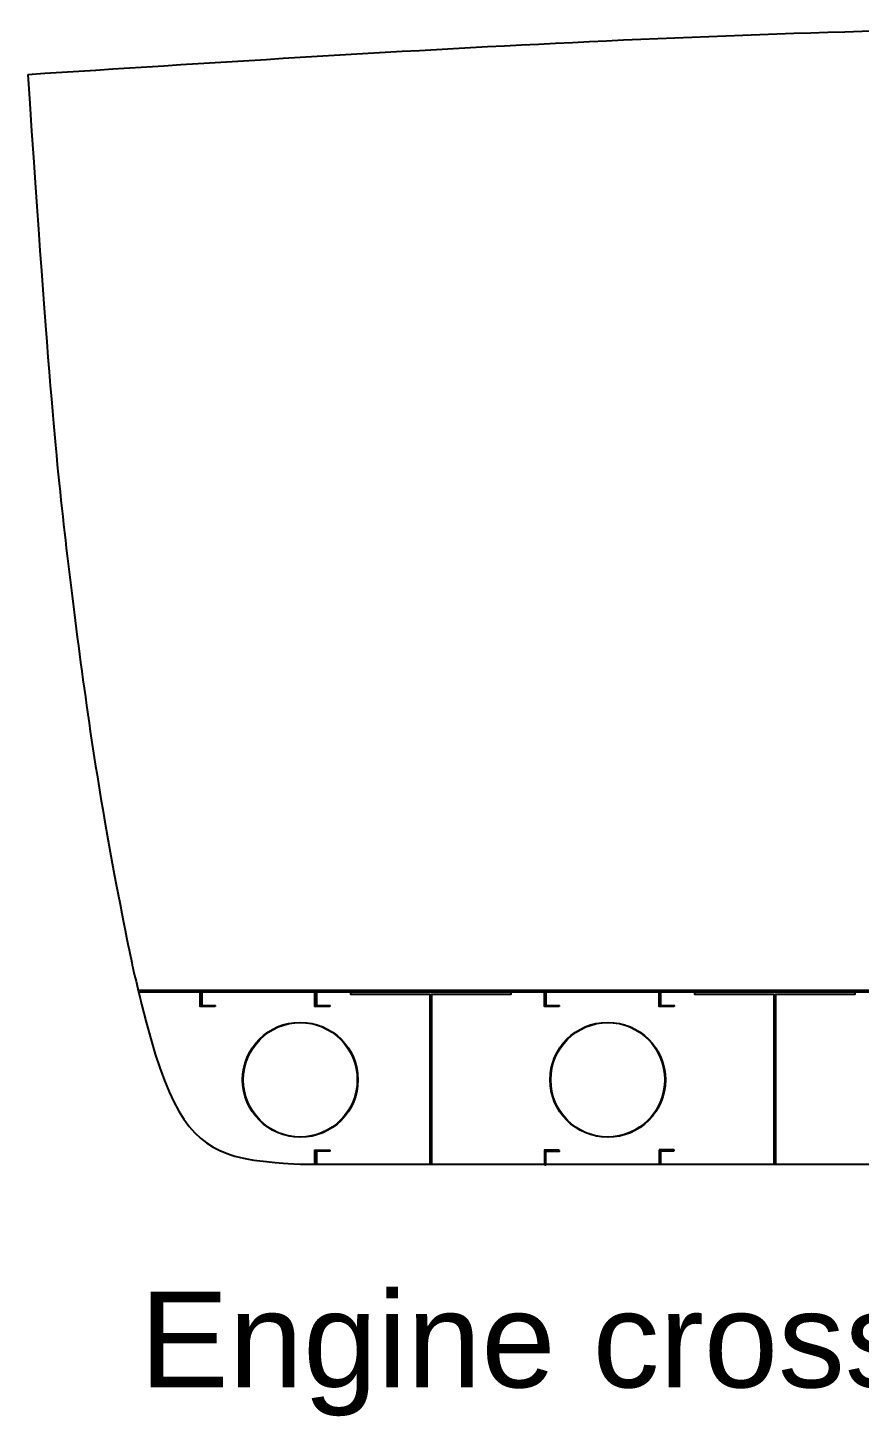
# Model space of a CAD drawing. Header units: millimetres. Extents: x 5194 to 16594, y 329 to 7592.
# Drawn here: x 5194 to 9544, y 329 to 7592 of the extents above; entities that cross this region are included whole.
import ezdxf

# ---------------------------------------------------------------- set-up
doc = ezdxf.new("R2010")
doc.units = ezdxf.units.MM
doc.header["$MEASUREMENT"] = 0
doc.layers.add('WL', color=50, linetype='Continuous')
doc.styles.get("Standard").update_dxf_attribs({"font": 'arial.ttf'})

# ---------------------------------------------------------------- blocks, each defined once
blk = doc.blocks.new('*U15')
at = {"color": 30, "true_color": 0xf26722}
blk.add_lwpolyline([(-420, 450), (420, 450), (420, 440), (5, 440), (5, -450), (0, -450), (-5, -450), (-5, 440), (-420, 440)], close=True, dxfattribs=at)
blk = doc.blocks.new('*U16')
at = {"color": 0, "linetype": 'ByBlock', "lineweight": -2, "transparency": 16777216}
for p in [(0, 0), (1800, 0), (3600, 0)]:
    blk.add_blockref('*U15', p, dxfattribs=at)

msp = doc.modelspace()

# ---------------------------------------------------------------- linework, layer by layer
at = {"color": 0}
for p, q in [((16016.2, 2555.6), (5772.6, 2555.6)), ((16014.2, 2547.6), (5774.6, 2547.6)), ((8572, 1722.4), (8497, 1722.4)), ((8497, 1722.4), (8497, 1647.4)), ((8575.2, 1722.2), (8500.2, 1722.2)), ((8500.2, 1722.2), (8500.2, 1647.2)), ((8502, 1647.4), (8502, 1717.4)), ((8502, 1717.4), (8572, 1717.4)), ((8505.2, 1647.2), (8505.2, 1717.2)), ((8505.2, 1717.2), (8575.2, 1717.2)), ((8572, 1717.4), (8572, 1722.4)), ((8575.2, 1717.2), (8575.2, 1722.2))]:
    msp.add_line(p, q, dxfattribs=at)
msp.add_line((6621.3, 1647.6), (15167.5, 1647.6))
for points in [[(6171.3, 2472), (6096.3, 2472), (6096.3, 2547), (6101.3, 2547), (6101.3, 2477), (6171.3, 2477)], [(6174.5, 2471.8), (6099.5, 2471.8), (6099.5, 2546.8), (6104.5, 2546.8), (6104.5, 2476.8), (6174.5, 2476.8)], [(6771.8, 2472.5), (6696.8, 2472.5), (6696.8, 2547.5), (6701.8, 2547.5), (6701.8, 2477.5), (6771.8, 2477.5)], [(6775, 2472.3), (6700, 2472.3), (6700, 2547.3), (6705, 2547.3), (6705, 2477.3), (6775, 2477.3)], [(7971.8, 2472.7), (7896.8, 2472.7), (7896.8, 2547.7), (7901.8, 2547.7), (7901.8, 2477.7), (7971.8, 2477.7)], [(7975, 2472.4), (7900, 2472.4), (7900, 2547.4), (7905, 2547.4), (7905, 2477.4), (7975, 2477.4)], [(8571.7, 2472.6), (8496.7, 2472.6), (8496.7, 2547.6), (8501.7, 2547.6), (8501.7, 2477.6), (8571.7, 2477.6)], [(8575, 2472.4), (8500, 2472.4), (8500, 2547.4), (8505, 2547.4), (8505, 2477.4), (8575, 2477.4)], [(6696.8, 1645.9), (6696.8, 1720.9), (6771.8, 1720.9), (6771.8, 1715.9), (6701.8, 1715.9), (6701.8, 1645.9)], [(6700, 1645.6), (6700, 1720.6), (6775, 1720.6), (6775, 1715.6), (6705, 1715.6), (6705, 1645.6)], [(7971.9, 1720.2), (7896.9, 1720.2), (7896.9, 1645.2), (7901.9, 1645.2), (7901.9, 1715.2), (7971.9, 1715.2)], [(7975.1, 1720), (7900.1, 1720), (7900.1, 1645), (7905.1, 1645), (7905.1, 1715), (7975.1, 1715)]]:
    msp.add_lwpolyline(points, close=True, dxfattribs=at)
for centre in [(6618.4, 2089.1), (6621.6, 2088.8), (8226.9, 2089.1), (8230.1, 2088.8)]:
    msp.add_circle(centre, 300, dxfattribs=at)
msp.add_spline([(5194.4, 7347.6), (10894.4, 7591.6), (16594.4, 7347.6)], degree=3)
at = {"layer": 'WL', "color": 0}
msp.add_open_spline([(5194.4, 7347.6), (5306.7, 5683.8), (5380.9, 4947.6), (5554.6, 3602.8), (5744.8, 2669.7), (5744.8, 2669.7), (5917.7, 1961.3), (6056.1, 1736.6), (6367.5, 1666.1), (6521.9, 1653.6), (6621.3, 1647.6)], degree=3, knots=[0, 0, 0, 0, 1142.847321, 2260.88131, 3011.70458, 3378.915299, 3400.8664, 4587.219896, 4878.000204, 4987.251972, 4987.251972, 4987.251972, 4987.251972], dxfattribs=at)

# ---------------------------------------------------------------- block references
at = {"color": 0, "xscale": -1}
msp.add_blockref('*U16', (10902.6, 2097.3), dxfattribs=at)

# ---------------------------------------------------------------- texts
at = {"insert": (5780.7, 980.1), "char_height": 500, "attachment_point": 1}
msp.add_mtext_dynamic_manual_height_columns('Engine cross section at Frame 19', width=10503.913, gutter_width=1, heights=[0], dxfattribs=at)

doc.saveas('drawing.dxf')
